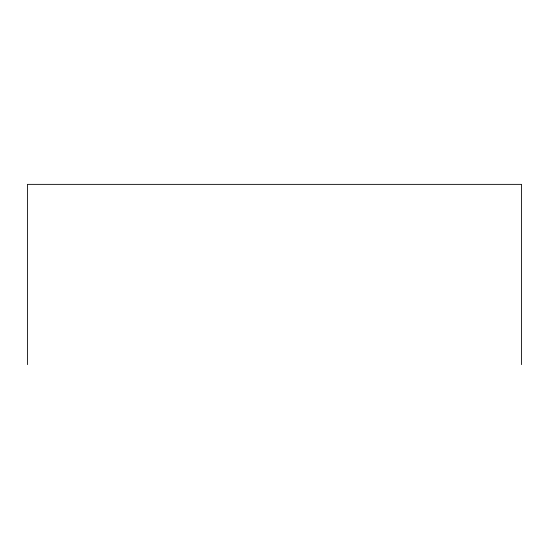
<?xml version="1.0" encoding="UTF-8"?>
<svg xmlns="http://www.w3.org/2000/svg" width="549" height="549" viewBox="0 0 549 549"><rect width="100%" height="100%" fill="white"/><g stroke="black" fill="none" stroke-linecap="round" stroke-linejoin="round"><path stroke-width="0.82" d="M521.55 364.632L521.55 184.368L27.45 184.368L27.45 364.632"/></g></svg>
